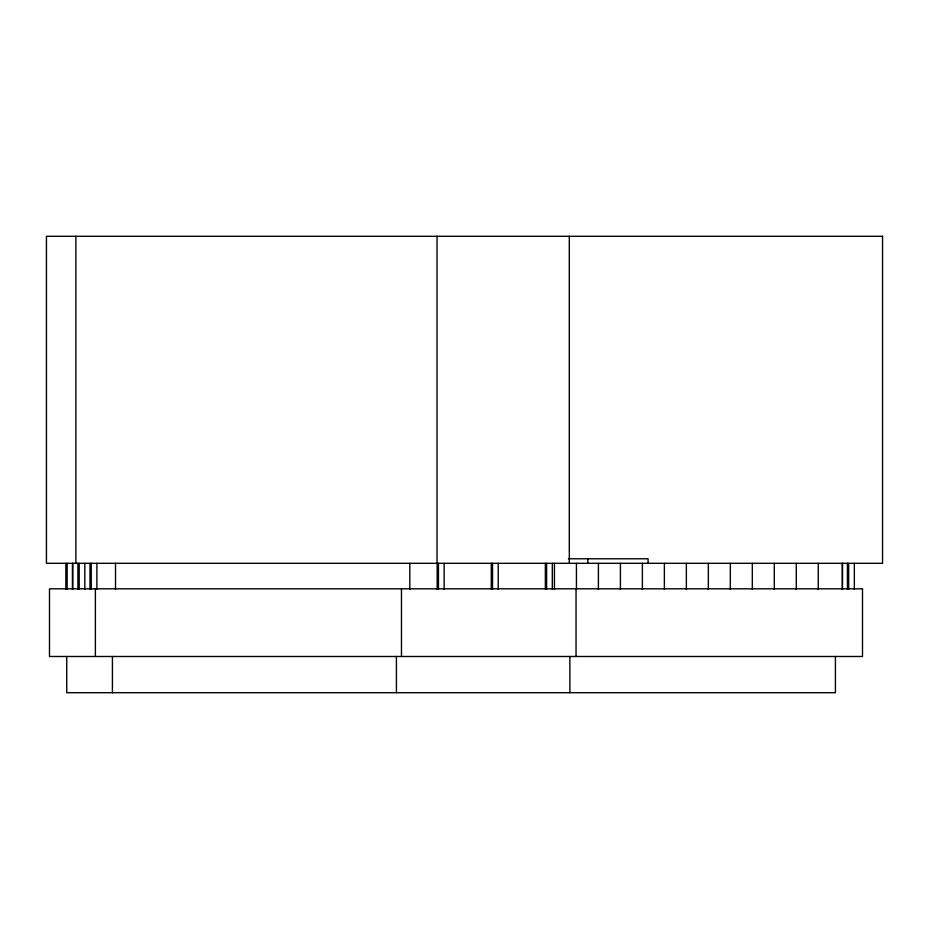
<?xml version="1.0" encoding="UTF-8"?>
<svg xmlns="http://www.w3.org/2000/svg" width="929" height="929" viewBox="0 0 929 929"><rect width="100%" height="100%" fill="white"/><g stroke="black" fill="none" stroke-linecap="round" stroke-linejoin="round"><path stroke-width="1.39" d="M568.455 558.77L648.082 558.77L648.082 563.311M854.332 563.311L854.332 589.358M848.676 563.311L848.676 589.358M847.422 563.311L847.422 589.358M842.533 563.311L842.533 589.497M842.278 563.311L842.278 589.358M835.426 656.489L835.426 692.709L66.749 692.709L66.749 656.489M818.275 563.311L818.275 589.497M796.292 563.311L796.292 589.497M774.31 563.311L774.31 589.497M752.316 563.311L752.316 589.497M730.333 563.311L730.333 589.497M708.351 563.311L708.351 589.497M686.357 563.311L686.357 589.497M664.374 563.311L664.374 589.497M642.392 563.311L642.392 589.497M620.409 563.311L620.409 589.497M598.415 563.311L598.415 589.497M587.883 558.77L587.883 563.311M576.433 563.311L576.433 589.497M576.038 588.812L576.038 656.489M569.872 656.489L569.872 692.709M569.303 236.291L569.303 563.311M554.45 563.311L554.45 589.497M552.314 563.311L552.314 589.358M546.624 563.311L546.624 589.358M545.358 563.311L545.358 589.358M498.223 563.311L498.223 589.358M492.544 563.311L492.544 589.358M491.278 563.311L491.278 589.358M444.143 563.311L444.143 589.358M438.453 563.311L438.453 589.358M437.187 563.311L437.187 589.358M437.036 236.291L437.036 563.311M409.805 563.311L409.805 589.497M401.467 588.812L401.467 656.489M396.416 656.489L396.416 692.709M115.521 563.311L115.521 589.497M112.421 656.489L112.421 692.709M96.883 563.311L96.883 589.358M95.385 588.812L95.385 656.489M91.239 563.311L91.239 589.358M89.985 563.311L89.985 589.358M84.829 563.311L84.829 589.358M79.186 563.311L79.186 589.358M77.92 563.311L77.92 589.358M75.888 236.291L75.888 563.311M72.776 563.311L72.776 589.358M72.439 563.311L72.439 589.497M67.132 563.311L67.132 589.358M65.866 563.311L65.866 589.358M882.55 236.291L46.45 236.291L46.45 563.311L882.55 563.311L882.55 236.291M862.495 588.812L49.492 588.812L49.492 656.489L862.495 656.489L862.495 588.812"/></g></svg>
